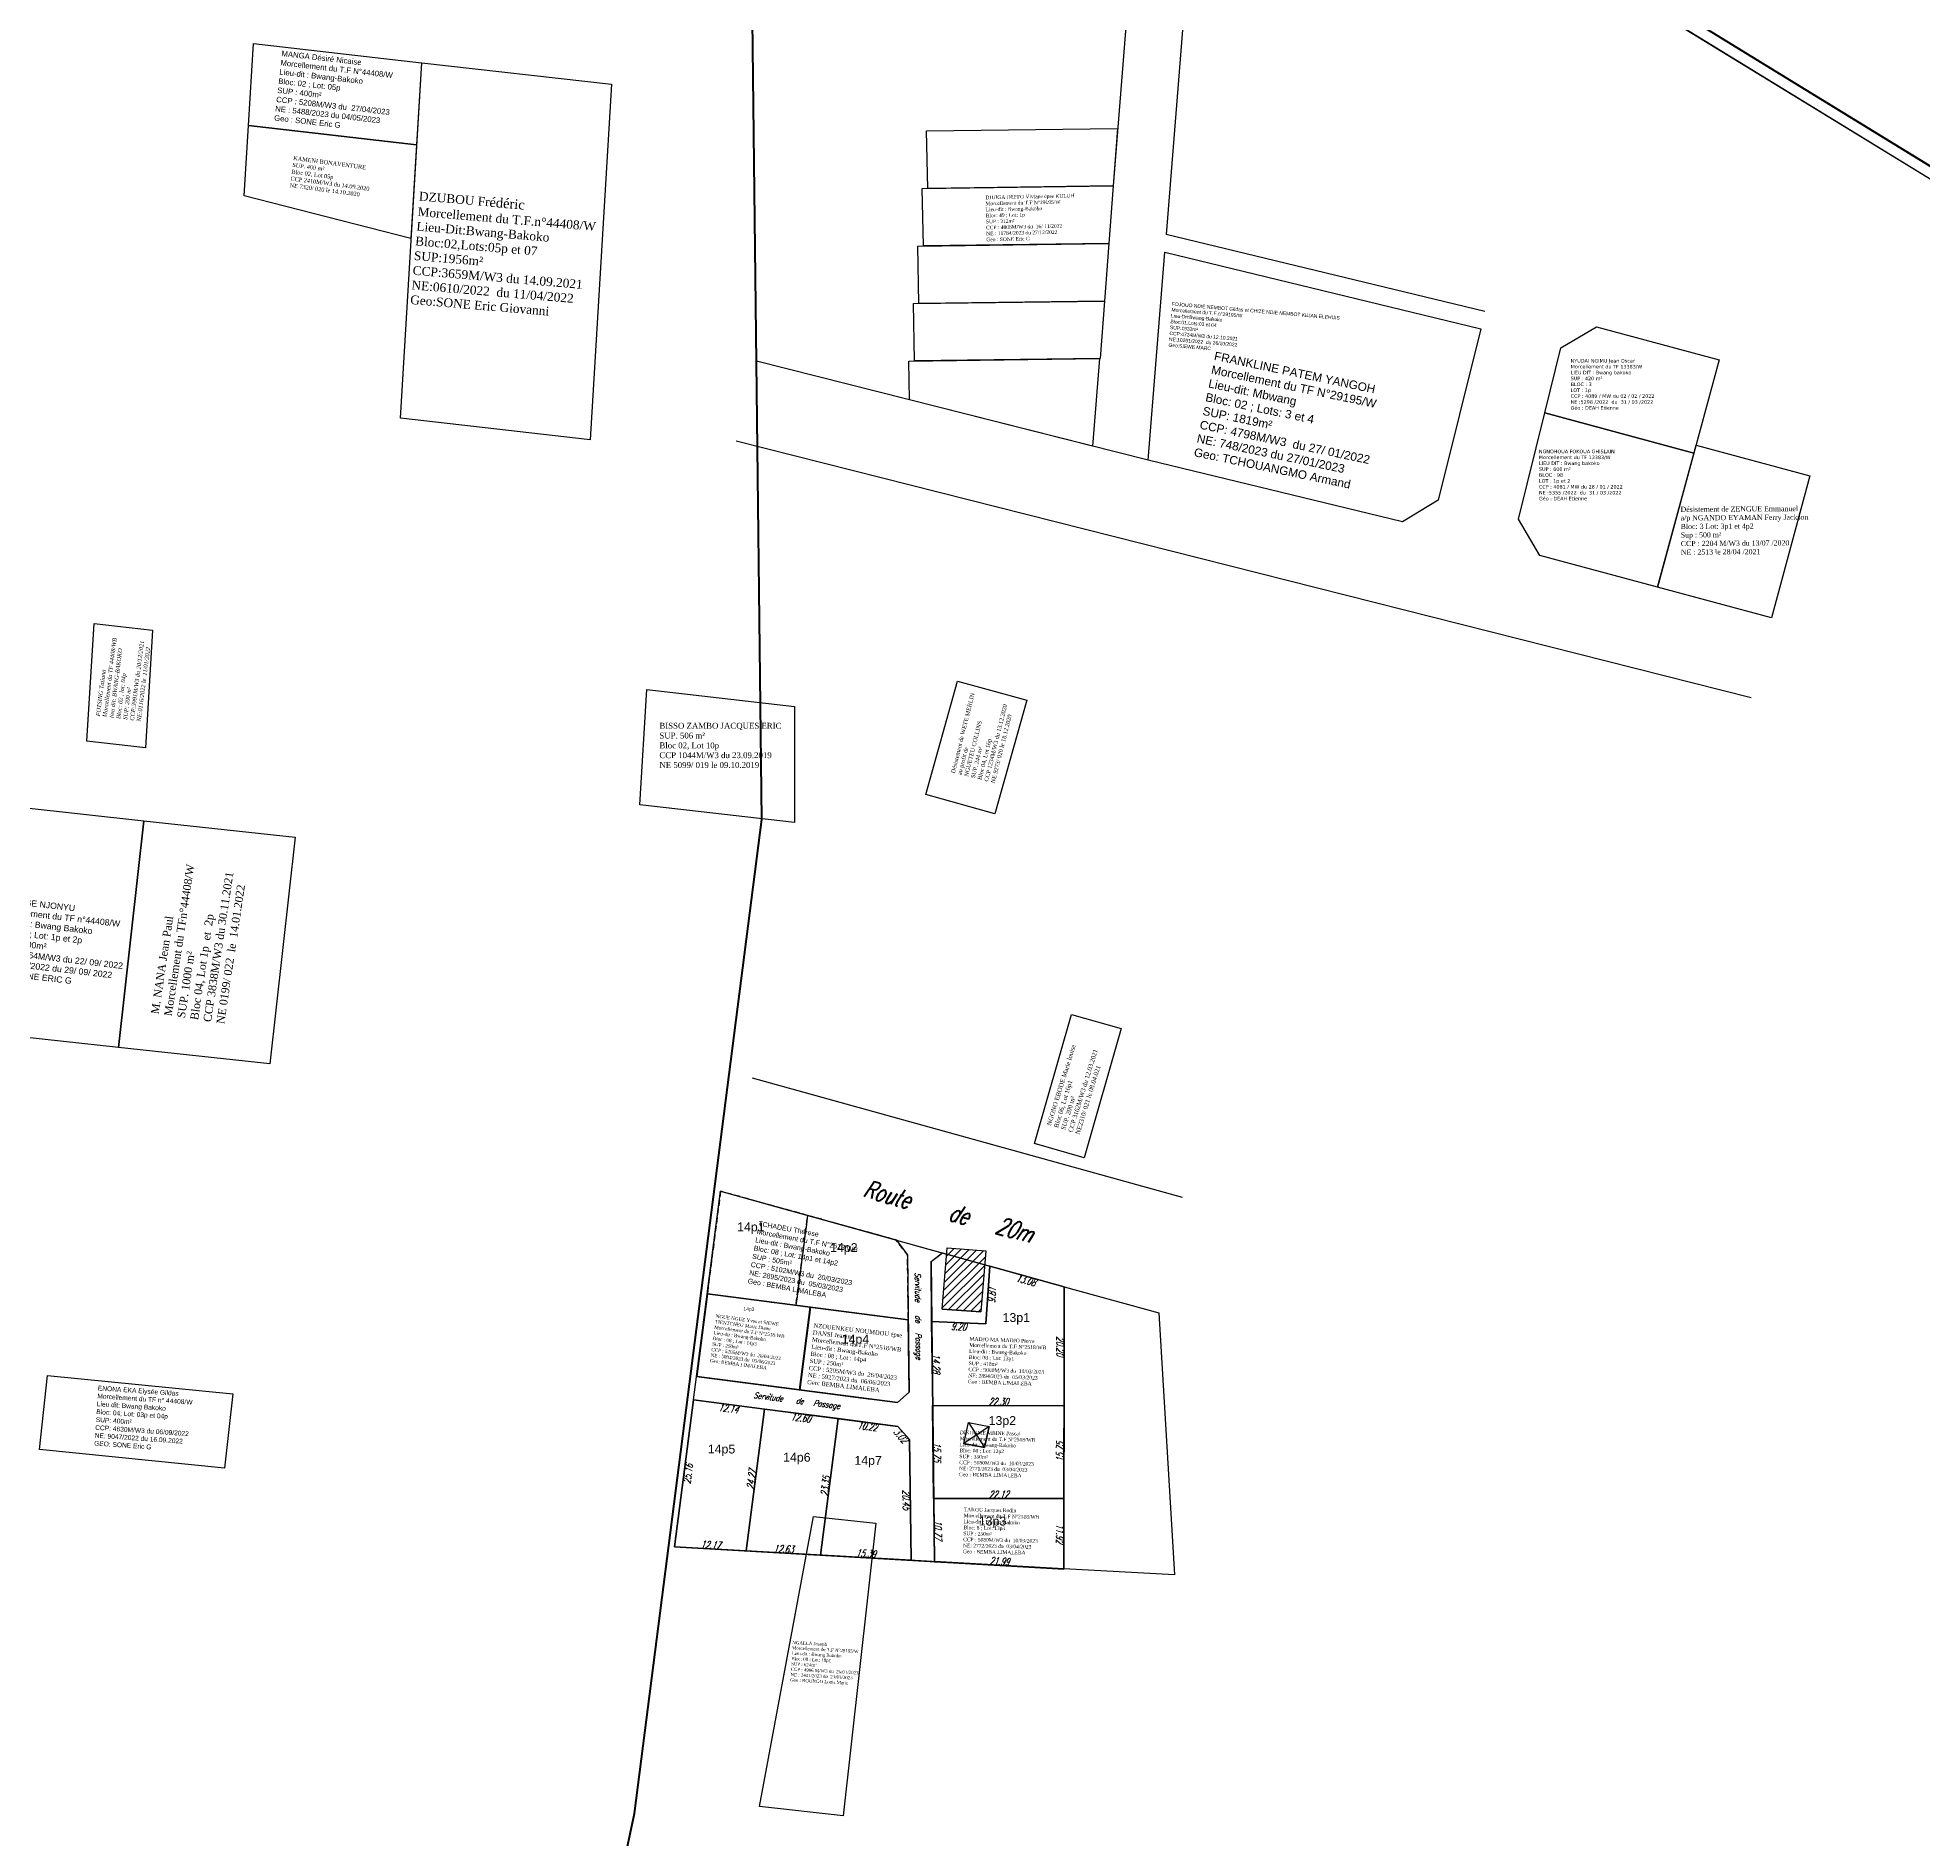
# Model space of a CAD drawing. Header units: millimetres. Extents: x 587399 to 927168, y 438565 to 1444955.
# Drawn here: x 591466 to 591785.9, y 439735.7 to 440041.4 of the extents above; entities that cross this region are included whole.
import ezdxf
from ezdxf.enums import TextEntityAlignment as Align

# ---------------------------------------------------------------- set-up
doc = ezdxf.new("R2010")
doc.units = ezdxf.units.MM
doc.header["$LTSCALE"] = 2
doc.linetypes.add('DISCONTINU', pattern=[0.75, 0.5, -0.25])
for name, color, linetype in [('Cotation Linéaire', 255, 'Continuous'), ('COURBNIVEAU', 150, 'Continuous'), ('Div_Cont', 1, 'Continuous'), ('end maj 26 02 2021', 7, 'Continuous'), ('MAJ AVRIL 2021', 7, 'Continuous'), ('MAJ FEV 2022', 7, 'Continuous'), ('MAJ JAN 2022', 1, 'Continuous'), ('MAJ JANVIER 2022', 1, 'Continuous'), ('Parcelle MAJ', 6, 'Continuous')]:
    doc.layers.add(name, color=color, linetype=linetype)
doc.layers.add('MAJ APRES LE 13.01.2023', color=222, linetype='Continuous', lineweight=30)
doc.layers.add('Numérotation', color=6, linetype='Continuous', lineweight=9)
doc.styles.add('FONT2', font='romant.shx', dxfattribs={"width": 0.7, "oblique": 18, "height": 3})
doc.styles.get("Standard").update_dxf_attribs({"font": 'arial.ttf'})
doc.styles.add('Times 1.0', font='times.ttf', dxfattribs={"width": 0.99, "height": 1})

msp = doc.modelspace()

# ---------------------------------------------------------------- hatches: boundary and pattern name
at = {"lineweight": 25}
h = msp.add_hatch(dxfattribs=at)
h.set_pattern_fill('ANSI31', scale=0.3, angle=-0.06299, style=0)
h.set_pattern_definition([(44.93700547, (-335255.8883, -998791.6267), (-0.6727782934, 0.6742593106), [])])
h.paths.add_polyline_path([(591620.375, 439835.899), (591626.957, 439835.42), (591626.105, 439825.043), (591619.522, 439825.522)])

# ---------------------------------------------------------------- linework, layer by layer
for p, q in [((591651.491, 440052.948), (591648.55, 440016.22)), ((591660.495, 440044.842), (591657.545, 440007.991)), ((591711.669, 439994.886), (591657.545, 440007.991)), ((591654.475, 439969.637), (591587.987, 439986.461)), ((591756.867, 439929.287), (591584.553, 439972.889))]:
    msp.add_line(p, q)
at = {"color": 7, "lineweight": 25}
for p, q in [((591577.839, 439814.052), (591581.905, 439845.531)), ((591578.481, 439819.012), (591581.905, 439845.531)), ((591581.905, 439845.531), (591607.146, 439838.512)), ((591581.905, 439845.531), (591593.688, 439842.255)), ((591581.905, 439845.531), (591593.688, 439842.255)), ((591615.013, 439836.324), (591640.251, 439829.306)), ((591613.636, 439834.716), (591613.907, 439811.39)), ((591617.645, 439833.595), (591617.764, 439821.166)), ((591617.65, 439833.598), (591618.24, 439782.613)), ((591577.839, 439814.052), (591607.414, 439810.232)), ((591577.84, 439814.052), (591607.414, 439810.232)), ((591577.327, 439810.085), (591607.461, 439806.193)), ((591577.327, 439810.085), (591607.461, 439806.193)), ((591577.33, 439810.089), (591611.993, 439805.607)), ((591614, 439803.351), (591614.238, 439782.842)), ((591627.488, 439805.586), (591623.194, 439802.667)), ((591623.985, 439806.256), (591626.697, 439801.997)), ((591626.697, 439801.997), (591627.488, 439805.586)), ((591574.102, 439785.139), (591640.198, 439781.356))]:
    msp.add_line(p, q, dxfattribs=at)
at = {"color": 7, "linetype": 'DISCONTINU', "lineweight": 25}
msp.add_line((591596.671, 439841.425), (591594.708, 439826.175), dxfattribs=at)
at = {"flags": 128}
for points in [[(591949.366, 439917.828), (591726.546, 440054.648), (591502.226, 440531.868), (591651.726, 440919.938), (591785.076, 441139.118), (591749.366, 441478.898), (591540.576, 441918.288), (591882.016, 441760.218)], [(591949.366, 439917.828), (591726.546, 440054.648), (591502.226, 440531.868), (591651.726, 440919.938), (591785.076, 441139.118), (591749.366, 441478.898), (591540.576, 441918.288), (591882.016, 441760.218)], [(591949.366, 439917.828), (591726.546, 440054.648), (591502.226, 440531.868), (591651.726, 440919.938), (591785.076, 441139.118), (591749.366, 441478.898), (591540.576, 441918.288), (591882.016, 441760.218)], [(591952.09, 439918.413), (591729.27, 440055.233), (591504.95, 440532.453), (591654.45, 440920.523), (591787.8, 441139.703), (591752.09, 441479.483), (591543.3, 441918.873), (591884.74, 441760.803)], [(591952.09, 439918.413), (591729.27, 440055.233), (591504.95, 440532.453), (591654.45, 440920.523), (591787.8, 441139.703), (591752.09, 441479.483), (591543.3, 441918.873), (591884.74, 441760.803)], [(591952.09, 439918.413), (591729.27, 440055.233), (591504.95, 440532.453), (591654.45, 440920.523), (591787.8, 441139.703), (591752.09, 441479.483), (591543.3, 441918.873), (591884.74, 441760.803)]]:
    msp.add_lwpolyline(points, dxfattribs=at)
at = {"color": 7, "lineweight": 50, "flags": 128}
msp.add_lwpolyline([(591875.86, 438615.063), (591690.87, 438659.743), (591635.86, 438937.763), (591620.33, 439176.653), (591655.82, 439353.813), (591662.775, 439482.936), (591515.429, 439459.328), (591532.493, 439537.627), (591555.07, 439682.483), (591567.28, 439739.868), (591588.891, 439908.633), (591586.75, 440093.003), (591607.59, 440168.253), (591560.45, 440190.743), (591559.06, 440224.443), (591548.63, 440250.213), (591520.11, 440425.433), (591548.77, 440439.223), (591729.27, 440055.233), (591952.09, 439918.413)], dxfattribs=at)
at = {"flags": 128}
for points in [[(591531.2, 440037.15), (591563.37, 440033.49), (591559.74, 439973.1), (591527.57, 439976.77)], [(591531.2, 440037.15), (591563.37, 440033.49), (591559.74, 439973.1), (591527.57, 439976.77)], [(591649.29, 440025.99), (591648.55, 440016.22), (591617.07, 440015.81), (591616.89, 440025.56)], [(591647.81, 440006.45), (591647.07, 439996.68), (591615.59, 439996.27), (591615.41, 440006.02)], [(591647.07, 439996.68), (591646.33, 439986.91), (591614.85, 439986.5), (591614.67, 439996.25)], [(591646.245, 439986.909), (591645.053, 439972.021), (591613.967, 439979.887), (591613.845, 439986.479)], [(591581.91, 439845.53), (591611.69, 439837.25), (591613.64, 439834.72), (591613.76, 439823.71), (591579.66, 439828.12)]]:
    msp.add_lwpolyline(points, close=True, dxfattribs=at)
at = {"color": 5, "flags": 128}
for points in [[(591730.61, 439992.308), (591751.416, 439986.691), (591747.144, 439970.868), (591721.853, 439977.694), (591724.584, 439988.757)], [(591730.61, 439992.308), (591751.416, 439986.691), (591747.144, 439970.868), (591721.853, 439977.694), (591724.584, 439988.757)], [(591721.853, 439977.694), (591747.144, 439970.868), (591740.992, 439948.073), (591721.019, 439953.465), (591717.39, 439959.623)], [(591721.853, 439977.694), (591747.144, 439970.868), (591740.992, 439948.073), (591721.019, 439953.465), (591717.39, 439959.623)]]:
    msp.add_lwpolyline(points, close=True, dxfattribs=at)
at = {"color": 2, "lineweight": -3, "flags": 128}
msp.add_lwpolyline([(591483.99, 439908.44), (591509.66, 439905.65), (591505.38, 439867.15), (591479.71, 439869.94)], close=True, dxfattribs=at)
msp.add_lwpolyline([(591483.99, 439908.44), (591509.66, 439905.65), (591505.38, 439867.15), (591479.71, 439869.94)], close=True, dxfattribs=at)
at = {"color": 150, "lineweight": -3, "flags": 128}
msp.add_lwpolyline([(591641.506, 439875.545), (591649.938, 439873.158), (591643.628, 439851.223), (591635.197, 439853.614)], close=True, dxfattribs=at)
msp.add_lwpolyline([(591641.506, 439875.545), (591649.938, 439873.158), (591643.628, 439851.223), (591635.197, 439853.614)], close=True, dxfattribs=at)
at = {"color": 7, "lineweight": 25, "flags": 128}
for points in [[(591587.262, 439864.8), (591660.275, 439844.502)], [(591617.936, 439808.873), (591617.65, 439833.598), (591619.553, 439835.062), (591640.257, 439829.304), (591640.198, 439781.356), (591574.107, 439785.138), (591581.908, 439845.53)], [(591620.375, 439835.899), (591626.957, 439835.42)], [(591626.957, 439835.42), (591626.105, 439825.043)], [(591619.522, 439825.522), (591626.105, 439825.043)], [(591614, 439803.351), (591614.237, 439782.902), (591574.104, 439785.139), (591577.328, 439810.089), (591611.993, 439805.607)], [(591623.985, 439806.256), (591627.488, 439805.586)], [(591627.488, 439805.586), (591626.697, 439801.997)], [(591623.194, 439802.667), (591626.697, 439801.997)]]:
    msp.add_lwpolyline(points, dxfattribs=at)
for points in [[(591581.908, 439845.53), (591611.688, 439837.249), (591613.636, 439834.716), (591613.907, 439811.39), (591611.946, 439809.647), (591577.842, 439814.052)], [(591620.375, 439835.899), (591626.957, 439835.42), (591626.105, 439825.043), (591619.522, 439825.522)], [(591619.556, 439835.064), (591640.231, 439829.312), (591640.198, 439781.356), (591618.24, 439782.613), (591617.645, 439833.595)], [(591619.553, 439835.062), (591627.632, 439832.815), (591626.957, 439823.029), (591617.742, 439823.416), (591617.645, 439833.595), (591619.553, 439835.062)], [(591627.632, 439832.815), (591640.231, 439829.312), (591640.232, 439809.107), (591617.933, 439809.131), (591617.768, 439823.415), (591626.957, 439823.029)], [(591579.672, 439828.101), (591577.857, 439814.05), (591595.323, 439811.796), (591597.133, 439825.862)], [(591597.132, 439825.854), (591613.764, 439823.713), (591613.907, 439811.39), (591611.946, 439809.647), (591595.323, 439811.796)], [(591577.327, 439810.089), (591611.993, 439805.607), (591614, 439803.351), (591614.238, 439782.842), (591574.102, 439785.139)], [(591577.33, 439810.089), (591611.993, 439805.607), (591614, 439803.351), (591614.238, 439782.842), (591574.102, 439785.139)], [(591640.216, 439809.107), (591640.198, 439793.36), (591618.074, 439793.384), (591617.892, 439809.131)], [(591623.985, 439806.256), (591627.488, 439805.586), (591626.697, 439801.997), (591623.194, 439802.667)]]:
    msp.add_lwpolyline(points, close=True, dxfattribs=at)
at = {"color": 7, "linetype": 'DISCONTINU', "lineweight": 25, "flags": 128}
for points in [[(591581.908, 439845.53), (591581.908, 439845.53), (591579.652, 439828.12), (591594.708, 439826.175), (591596.671, 439841.426)], [(591594.708, 439826.175), (591613.764, 439823.713), (591613.636, 439834.716), (591611.686, 439837.252), (591596.671, 439841.426)]]:
    msp.add_lwpolyline(points, close=True, dxfattribs=at)
at = {"layer": 'COURBNIVEAU', "color": 7, "linetype": 'ByBlock', "lineweight": 25, "ltscale": 0.0014, "flags": 128}
for points in [[(591581.908, 439845.53), (591640.251, 439829.306), (591640.198, 439781.356), (591614.93, 439782.854), (591594.731, 439783.986), (591574.102, 439785.139)], [(591640.231, 439829.316), (591656.296, 439824.858), (591658.967, 439780.385), (591640.198, 439781.436)]]:
    msp.add_lwpolyline(points, close=True, dxfattribs=at)
at = {"layer": 'Div_Cont', "color": 7, "lineweight": 25, "flags": 128}
for points in [[(591640.231, 439829.316), (591627.632, 439832.815), (591626.957, 439823.029), (591617.742, 439823.416), (591617.892, 439809.131), (591640.228, 439809.107)], [(591577.842, 439814.052), (591595.323, 439811.794), (591597.133, 439825.862), (591579.652, 439828.12)], [(591595.323, 439811.794), (591611.946, 439809.647), (591613.907, 439811.39), (591613.764, 439823.713), (591597.133, 439825.862)], [(591577.327, 439810.089), (591574.102, 439785.139), (591586.254, 439784.462), (591589.365, 439808.533)], [(591586.254, 439784.462), (591598.867, 439783.759), (591601.861, 439806.917), (591589.365, 439808.533)], [(591598.867, 439783.759), (591614.237, 439782.902), (591614, 439803.351), (591611.993, 439805.607), (591601.861, 439806.917)], [(591640.216, 439809.107), (591617.892, 439809.131), (591618.074, 439793.384), (591640.205, 439793.36)], [(591618.116, 439793.384), (591618.24, 439782.613), (591640.198, 439781.442), (591640.206, 439793.36)]]:
    msp.add_lwpolyline(points, close=True, dxfattribs=at)
at = {"layer": 'end maj 26 02 2021', "color": 7, "linetype": 'ByBlock', "ltscale": 0.0014}
msp.add_line((591588.891, 439908.633), (591586.75, 440093.003), dxfattribs=at)
at = {"layer": 'end maj 26 02 2021', "color": 3, "linetype": 'ByBlock', "ltscale": 0.0014}
for p, q in [((591567.28, 439739.868), (591588.891, 439908.633)), ((591555.07, 439682.483), (591567.28, 439739.868))]:
    msp.add_line(p, q, dxfattribs=at)
at = {"layer": 'end maj 26 02 2021', "color": 150, "lineweight": -3, "flags": 128}
for points in [[(591501.77, 440026.47), (591530.28, 440023.22), (591529.32, 440007.27), (591501.05, 440014.56)], [(591501.77, 440026.47), (591530.28, 440023.22), (591529.32, 440007.27), (591501.05, 440014.56)], [(591622.137, 439932.135), (591627.749, 439930.582), (591633.896, 439928.882), (591628.488, 439909.626), (591616.73, 439912.88)], [(591622.137, 439932.135), (591627.749, 439930.582), (591633.896, 439928.882), (591628.488, 439909.626), (591616.73, 439912.88)], [(591569.36, 439930.7), (591594.47, 439927.81), (591594.48, 439908.12), (591568.17, 439911.15)], [(591569.36, 439930.7), (591594.47, 439927.81), (591594.48, 439908.12), (591568.17, 439911.15)], [(591569.36, 439930.7), (591594.47, 439927.81), (591594.48, 439908.12), (591568.17, 439911.15)], [(591569.36, 439930.7), (591594.47, 439927.81), (591594.48, 439908.12), (591568.17, 439911.15)]]:
    msp.add_lwpolyline(points, close=True, dxfattribs=at)
at = {"layer": 'MAJ APRES LE 13.01.2023', "flags": 128}
msp.add_lwpolyline([(591996.357, 441714.973), (591540.46, 441916.739), (591749.759, 441477.592), (591785.863, 441137.853), (591652.767, 440918.519), (591503.717, 440530.276), (591728.59, 440053.316), (591951.568, 439916.754)], dxfattribs=at)
at = {"layer": 'MAJ APRES LE 13.01.2023', "color": 232, "lineweight": 30, "flags": 128}
for points in [[(591502.6, 440040.39), (591531.12, 440037.14), (591530.28, 440023.22), (591501.77, 440026.47)], [(591581.905, 439845.531), (591611.688, 439837.249), (591613.636, 439834.716), (591613.764, 439823.713), (591579.65, 439828.103)], [(591579.67, 439828.12), (591597.15, 439825.85), (591595.34, 439811.79), (591577.86, 439814.05)]]:
    msp.add_lwpolyline(points, close=True, dxfattribs=at)
at = {"layer": 'MAJ APRES LE 13.01.2023', "color": 6, "lineweight": 30, "flags": 128}
msp.add_lwpolyline([(591648.55, 440016.22), (591647.81, 440006.45), (591616.33, 440006.04), (591616.15, 440015.79)], close=True, dxfattribs=at)
at = {"layer": 'MAJ APRES LE 13.01.2023', "flags": 128}
for points in [[(591627.63, 439832.81), (591640.25, 439829.31), (591640.23, 439809.11), (591617.94, 439809.12), (591617.74, 439823.41), (591626.96, 439823.02)], [(591597.13, 439825.85), (591613.76, 439823.71), (591613.91, 439811.39), (591611.95, 439809.65), (591595.32, 439811.8)], [(591640.22, 439809.11), (591640.2, 439793.36), (591618.07, 439793.38), (591617.89, 439809.13)], [(591640.2, 439793.36), (591640.2, 439781.44), (591618.24, 439782.67), (591618.11, 439793.38)], [(591597.685, 439790.324), (591608.283, 439789.142), (591602.728, 439739.459), (591588.521, 439741.045)]]:
    msp.add_lwpolyline(points, close=True, dxfattribs=at)
at = {"layer": 'MAJ AVRIL 2021', "flags": 128}
msp.add_lwpolyline([(591747.51, 439972.205), (591766.823, 439966.997), (591760.301, 439942.859), (591740.992, 439948.073)], close=True, dxfattribs=at)
msp.add_lwpolyline([(591747.51, 439972.205), (591766.823, 439966.997), (591760.301, 439942.859), (591740.992, 439948.073)], close=True, dxfattribs=at)
at = {"layer": 'MAJ JANVIER 2022', "color": 5, "lineweight": -3, "flags": 128}
msp.add_lwpolyline([(591475.54, 439941.95), (591485.47, 439940.81), (591484.27, 439920.81), (591474.33, 439921.96)], close=True, dxfattribs=at)
msp.add_lwpolyline([(591475.54, 439941.95), (591485.47, 439940.81), (591484.27, 439920.81), (591474.33, 439921.96)], close=True, dxfattribs=at)
at = {"layer": 'Parcelle MAJ', "color": 1, "lineweight": 30, "flags": 128}
msp.add_lwpolyline([(591657.303, 440004.963), (591710.963, 439991.97), (591703.739, 439962.854), (591697.679, 439959.177), (591654.475, 439969.637)], close=True, dxfattribs=at)
at = {"layer": 'Parcelle MAJ', "color": 6, "lineweight": 30, "flags": 128}
for points in [[(591462.98, 439910.73), (591483.99, 439908.44), (591479.71, 439869.94), (591453.72, 439872.77), (591457.46, 439906.3)], [(591467.66, 439814.25), (591499.09, 439811.1), (591497.71, 439798.5), (591466.29, 439801.65)]]:
    msp.add_lwpolyline(points, close=True, dxfattribs=at)

# ---------------------------------------------------------------- texts
at = {"char_height": 0.6, "attachment_point": 1}
for s, insert in [('{\\fVerdana|b0|i0|c0|p34;NYUDAI NGIMU Jean Oscar  \\P\\C1;Morcellement du TF 13383/W\\C256;  \\PLIEU DIT : Bwang bakoko \\PSUP : 420 m²\\PBLOC : 3\\PLOT : 1p \\PCCP : 4089 / MW du 02 / 02 / 2022\\PNE :5298 /2022  du  31 / 03 /2022\\P\\C1;Géo : DEAH Etienne }', (591726.227, 439986.837)), ('{\\fVerdana|b0|i0|c0|p34;NYUDAI NGIMU Jean Oscar  \\P\\C1;Morcellement du TF 13383/W\\C256;  \\PLIEU DIT : Bwang bakoko \\PSUP : 420 m²\\PBLOC : 3\\PLOT : 1p \\PCCP : 4089 / MW du 02 / 02 / 2022\\PNE :5298 /2022  du  31 / 03 /2022\\P\\C1;Géo : DEAH Etienne }', (591726.227, 439986.837)), ('{\\fVerdana|b0|i0|c0|p34;NGNOHOUA FOKOUA GHISLAIN  \\P\\C1;Morcellement du TF 13383/W  \\C256;\\PLIEU DIT : Bwang bakoko \\PSUP : 600 m²\\PBLOC : 98\\PLOT : 1p et 2\\PCCP : 4081 / MW du 28 / 01 / 2022\\PNE :5355 /2022  du  31 / 03 /2022\\P\\C1;Géo : DEAH Etienne\\C256; }', (591720.846, 439971.436)), ('{\\fVerdana|b0|i0|c0|p34;NGNOHOUA FOKOUA GHISLAIN  \\P\\C1;Morcellement du TF 13383/W  \\C256;\\PLIEU DIT : Bwang bakoko \\PSUP : 600 m²\\PBLOC : 98\\PLOT : 1p et 2\\PCCP : 4081 / MW du 28 / 01 / 2022\\PNE :5355 /2022  du  31 / 03 /2022\\P\\C1;Géo : DEAH Etienne\\C256; }', (591720.846, 439971.436))]:
    msp.add_mtext_dynamic_manual_height_columns(s, width=62.0824, gutter_width=12.5, heights=[0], dxfattribs=dict(at, insert=insert))
at = {"attachment_point": 1}
for s, insert, char_height, width, rotation in [('GEORGE NJONYU\\P{\\C1;Morcellement du TF n°44408/W}\\PLieu -dit : Bwang Bakoko\\PBloc: 04 ; Lot: 1p et 2p\\PSUP: 1000m²\\PCCP : 4664M/W3 du 22/ 09/ 2022\\PNE: 9482/2022 du 29/ 09/ 2022 \\P{\\C1;GEO: SONE ERIC G}', (591459.519, 439895.575), 1.05563, 63.2739, 353.46242), ('\\A1;ENONA EKA Elysée Gildas\\P{\\C1;Morcellement du TF n° 44408/W}        \\PLieu dit: Bwang Bakoko \\PBloc: 04; Lot: 03p et 04p                                                         \\PSUP: 400m²                                                  \\PCCP: 4630M/W3 du 06/09/2022             \\PNE: 9047/2022 du 16.09.2022                          \\P{\\C1;GEO: SONE Eric G}', (591476.222, 439812.521), 0.80448, 23.4994, 356.11006)]:
    msp.add_mtext(s, dxfattribs=dict(at, insert=insert, char_height=char_height, width=width, rotation=rotation))
at = {"layer": 'Cotation Linéaire', "color": 7, "lineweight": 25, "style": 'FONT2', "oblique": 18, "width": 0.7}
for s, height, rotation, p in [('Route    de   20m', 3, 344.45934, (591621.012, 439843.571)), ('Servitude    de   Passage ', 1, 270.66403, (591615.988, 439824.082)), ('9.81', 1.25, 86.05724, (591627.344, 439827.919)), ('13.08', 1.25, 344.4604, (591633.918, 439831.015)), ('9.20', 1.25, 357.59594, (591622.36, 439823.172)), ('20.20', 1.25, 270.00353, (591640.181, 439819.209)), ('Servitude    de   Passage ', 1, 352.6346, (591595.195, 439810.438)), ('12.14', 1.25, 352.63218, (591583.34, 439809.262)), ('12.60', 1.25, 352.63218, (591595.607, 439807.675)), ('10.22', 1.25, 352.63218, (591606.92, 439806.212)), ('3.02', 1.25, 311.64814, (591612.959, 439804.445)), ('25.16', 1.25, 82.63501, (591575.764, 439797.608)), ('20.45', 1.25, 270.6641, (591614.068, 439793.126)), ('11.92', 1.25, 269.96096, (591640.152, 439787.401))]:
    msp.add_text(s, height=height, rotation=rotation, dxfattribs=at).set_placement(p, align=Align.TOP_CENTER)
for s, rotation, p in [('14.28', 270.66408, (591617.9, 439816.274)), ('22.30', 359.93701, (591629.083, 439809.169)), ('15.75', 270.66408, (591618.033, 439801.258)), ('15.75', 89.93701, (591640.157, 439801.233)), ('24.27', 82.63501, (591587.76, 439796.504)), ('23.35', 82.63501, (591600.314, 439795.344)), ('22.12', 359.93701, (591629.136, 439793.422)), ('10.77', 270.66408, (591618.228, 439787.999)), ('12.17', 356.81091, (591580.181, 439784.85)), ('12.63', 356.81091, (591592.563, 439784.16)), ('15.39', 356.81091, (591606.555, 439783.381)), ('21.99', 356.94719, (591629.222, 439782.077))]:
    msp.add_text(s, height=1.25, rotation=rotation, dxfattribs=at).set_placement(p, align=Align.CENTER)
at = {"layer": 'end maj 26 02 2021', "color": 150, "linetype": 'ByBlock', "lineweight": -3, "ltscale": 0.0014, "attachment_point": 1, "style": 'Times 1.0'}
for s, insert, char_height, width, rotation in [('{\\C256;KAMENI BONAVENTURE \\PSUP. 400 m²\\PBloc 02, Lot 05p\\PCCP 2410M/W3 du 14.09.2020\\PNE 7320/ 020 le 14.10.2020}', (591509.415, 440021.326), 0.7, 30.41282, 352.44694), ('{\\C256;KAMENI BONAVENTURE \\PSUP. 400 m²\\PBloc 02, Lot 05p\\PCCP 2410M/W3 du 14.09.2020\\PNE 7320/ 020 le 14.10.2020}', (591509.415, 440021.326), 0.7, 30.41282, 352.44694), ('{\\C1;Désistement de WETE MERLIN\\Pau profit de\\C256;\\PNGUETEU COLLINS\\PSUP. 244 m²\\PBloc 04, Lot 16p\\PCCP 1234M/W3 du 13.12.2020\\PNE 9273/ 020 le 18.12.2020}', (591620.977, 439916.601), 0.7, 20.75099, 76.012), ('{\\C1;Désistement de WETE MERLIN\\Pau profit de\\C256;\\PNGUETEU COLLINS\\PSUP. 244 m²\\PBloc 04, Lot 16p\\PCCP 1234M/W3 du 13.12.2020\\PNE 9273/ 020 le 18.12.2020}', (591620.977, 439916.601), 0.7, 20.75099, 76.012), ('{\\C256;NGONO EBODE Marie louise \\P\\fTimes New Roman|b0|i0|c186|p18;Bloc \\fTimes New Roman|b0|i0|c0|p18;06\\fTimes New Roman|b0|i0|c186|p18;, Lot \\fTimes New Roman|b0|i0|c0|p18;16p1\\P\\fTimes New Roman|b0|i0|c186|p18;SUP. \\fTimes New Roman|b0|i0|c0|p18;200\\fTimes New Roman|b0|i0|c186|p18; m²\\PCCP \\fTimes New Roman|b0|i0|c0|p18;3162\\fTimes New Roman|b0|i0|c186|p18;M/W3 du \\fTimes New Roman|b0|i0|c0|p18;12.03.2021\\P\\fTimes New Roman|b0|i0|c186|p18;NE\\fTimes New Roman|b0|i0|c0|p18;2310\\fTimes New Roman|b0|i0|c186|p18;/ 0\\fTimes New Roman|b0|i0|c0|p18;21\\fTimes New Roman|b0|i0|c186|p18; le \\fTimes New Roman|b0|i0|c0|p18;08.04.021}', (591637.249, 439856.82), 0.761719, 39.72316, 72.81494), ('{\\C256;NGONO EBODE Marie louise \\P\\fTimes New Roman|b0|i0|c186|p18;Bloc \\fTimes New Roman|b0|i0|c0|p18;06\\fTimes New Roman|b0|i0|c186|p18;, Lot \\fTimes New Roman|b0|i0|c0|p18;16p1\\P\\fTimes New Roman|b0|i0|c186|p18;SUP. \\fTimes New Roman|b0|i0|c0|p18;200\\fTimes New Roman|b0|i0|c186|p18; m²\\PCCP \\fTimes New Roman|b0|i0|c0|p18;3162\\fTimes New Roman|b0|i0|c186|p18;M/W3 du \\fTimes New Roman|b0|i0|c0|p18;12.03.2021\\P\\fTimes New Roman|b0|i0|c186|p18;NE\\fTimes New Roman|b0|i0|c0|p18;2310\\fTimes New Roman|b0|i0|c186|p18;/ 0\\fTimes New Roman|b0|i0|c0|p18;21\\fTimes New Roman|b0|i0|c186|p18; le \\fTimes New Roman|b0|i0|c0|p18;08.04.021}', (591637.249, 439856.82), 0.761719, 39.72316, 72.81494)]:
    msp.add_mtext(s, dxfattribs=dict(at, insert=insert, char_height=char_height, width=width, rotation=rotation))
at = {"layer": 'end maj 26 02 2021', "color": 1, "linetype": 'ByBlock', "insert": (591665.892, 439988.106), "char_height": 1.43112, "width": 64.26288, "attachment_point": 1, "rotation": 348.16528}
msp.add_mtext('\\A1;{\\C3;FRANKLINE PATEM YANGOH  \\P}Morcellement du TF N°29195/W \\P{\\C7;Lieu-dit: Mbwang\\PBloc: 02 ; Lots: 3 et 4\\PSUP: 1819m²\\PCCP: 4798M/W3  du 27/ 01/2022\\PNE: 748/2023 du 27/01/2023\\P}Geo: TCHOUANGMO Armand', dxfattribs=at)
at = {"layer": 'end maj 26 02 2021', "color": 150, "linetype": 'ByBlock', "lineweight": -3, "ltscale": 0.0014, "insert": (591571.519, 439925.062), "char_height": 1, "width": 78.8949, "attachment_point": 1, "style": 'Times 1.0'}
msp.add_mtext('{\\C256;BISSO ZAMBO JACQUES ERIC\\PSUP. 506 m²\\PBloc 02, Lot 10p\\PCCP 1044M/W3 du 23.09.2019\\PNE 5099/ 019 le 09.10.2019}', dxfattribs=at)
msp.add_mtext('{\\C256;BISSO ZAMBO JACQUES ERIC\\PSUP. 506 m²\\PBloc 02, Lot 10p\\PCCP 1044M/W3 du 23.09.2019\\PNE 5099/ 019 le 09.10.2019}', dxfattribs=at)
msp.add_mtext('{\\C256;BISSO ZAMBO JACQUES ERIC\\PSUP. 506 m²\\PBloc 02, Lot 10p\\PCCP 1044M/W3 du 23.09.2019\\PNE 5099/ 019 le 09.10.2019}', dxfattribs=at)
msp.add_mtext('{\\C256;BISSO ZAMBO JACQUES ERIC\\PSUP. 506 m²\\PBloc 02, Lot 10p\\PCCP 1044M/W3 du 23.09.2019\\PNE 5099/ 019 le 09.10.2019}', dxfattribs=at)
at = {"layer": 'MAJ APRES LE 13.01.2023', "color": 232, "lineweight": 30, "attachment_point": 1}
for s, insert, char_height, width, rotation in [('{\\C7;MANGA Désiré Nicaise }    {\\C1;\\PMorcellement du T.F N°44408/W\\C3;   \\P\\C7;Lieu-dit : Bwang-Bakoko \\PBloc: 02 ; Lot: 05p\\PSUP : 400m²\\PCCP : 5208M/W3 du  27/04/2023\\PNE : 5488/2023 du 04/05/2023 \\P\\C1;Geo : SONE Eric G}', (591507.421, 440039.205), 0.94239, 23.68789, 353.49909), ('{\\C7;TCHADEU Thérese }  {\\C0;\\P\\C1;Morcellement du T.F N°2518/WB   \\P\\C7;Lieu-dit : Bwang-Bakoko\\PBloc: 08 ; Lot: 14p1 et 14p2\\PSUP : 505m²\\PCCP : 5102M/W3 du  20/03/2023\\PNE: 2895/2023 du  05/03/2023\\P\\C1;Geo : BEMBA LIMALEBA}', (591588.406, 439840.498), 0.84935, 20.71118, 349.60151), ('{\\fTimes New Roman|b0|i0|c0|p18;NGUE NGUE Yves et SIEWE TIENTCHEU Marie Diane\\C7;\\P\\C1;Morcellement du T.F N°2518/WB     \\P\\C256;Lieu-dit : Bwang-Bakoko \\PBloc : 08 ; Lot : 14p3\\PSUP : 250m²\\PCCP : 5205M/W3 du  26/04/2023\\PNE : 5894/2023 du  05/06/2023\\P\\C2;Geo: BEMBA LIMALEBA}', (591581.124, 439824.628), 0.57151, 13.20395, 352.54173)]:
    msp.add_mtext(s, dxfattribs=dict(at, insert=insert, char_height=char_height, width=width, rotation=rotation))
at = {"layer": 'MAJ APRES LE 13.01.2023', "color": 6, "lineweight": 30, "insert": (591626.86, 440014.561), "char_height": 0.61155, "width": 16.99938, "attachment_point": 1, "rotation": 1.22166}
msp.add_mtext('{\\fTimes New Roman|b0|i0|c186|p18;\\C7;DJUIGA DEFFO Viviane épse KULUH \\P\\C1;Morcellement du T.F N°29195/W   \\P\\C256;Lieu-dit : Bwang-Bakoko\\P\\C7;Bloc: 49 ; Lot: 1p\\PSUP : 312m²\\PCCP : 4806M/W3 du  16/ 11/2022\\PNE : 11784/2023 du 27/12/2022\\P\\C1;Geo : SONE Eric G}', dxfattribs=at)
at = {"layer": 'MAJ APRES LE 13.01.2023', "attachment_point": 1}
for s, insert, char_height, width, rotation in [('{\\fTimes New Roman|b0|i0|c0|p18;NZOUENKEU NOUMDOU épse DANSI Jeanine\\C7;\\P\\C1;Morcellement du T.F N°2518/WB     \\P\\C256;Lieu-dit : Bwang-Bakoko\\PBloc : 08 ; Lot : 14p4\\PSUP : 250m²\\PCCP : 5205M/W3 du  26/04/2023\\PNE : 5927/2023 du  06/06/2023\\P\\C2;Geo: BEMBA LIMALEBA}', (591597.746, 439823.114), 0.72508, 16.75176, 353.54638), ('{\\fTimes New Roman|b0|i0|c0|p18;MADJO MA MADJO Pierre   \\C0;\\P\\C1;Morcellement du T.F N°2518/WB   \\P\\C256;Lieu-dit : Bwang-Bakoko\\PBloc: 08 ; Lot: 13p1\\PSUP : 418m²\\PCCP : 5080M/W3 du  10/03/2023\\PNE: 2894/2023 du  05/03/2023\\P\\C1;Geo : BEMBA LIMALEBA}', (591624.177, 439820.772), 0.621, 15.14312, 357.97683), ('{\\fTimes New Roman|b0|i0|c0|p18;DIKOUME MBINE Pascal  \\C0;\\P\\C1;Morcellement du T.F N°2518/WB   \\P\\C256;Lieu-dit : Bwang-Bakoko\\PBloc: 08 ; Lot: 13p2 \\PSUP : 350m²\\PCCP : 5080M/W3 du  10/03/2023\\PNE: 2771/2023 du  03/04/2023\\P\\C1;Geo : BEMBA LIMALEBA}', (591622.54, 439804.883), 0.61019, 14.87949, 358.78309), ('{\\fTimes New Roman|b0|i0|c0|p18;TAKOU Jacques Rodin  \\C0;\\P\\C1;Morcellement du T.F N°2518/WB   \\P\\C256;Lieu-dit : Bwang-Bakoko\\PBloc: 8 ; Lot: 13p3 \\PSUP : 250m²\\PCCP : 5080M/W3 du  10/03/2023\\PNE: 2772/2023 du  03/04/2023\\P\\C1;Geo : BEMBA LIMALEBA}', (591623.209, 439791.802), 0.61019, 14.87949, 358.78309), ('{\\fTimes New Roman|b0|i0|c0|p18;\\C0;NGALLA Joseph\\P\\C1;Morcellement du T.F N°29195/W     \\P\\C256;Lieu-dit : Bwang Bakoko\\PBloc: 08 ; Lot: 18p1 \\PSUP : 624m²\\PCCP : 4986 M/W3 du  26/01/2023\\PNE : 2441/2023 du  23/03/2023\\P\\C1;Geo : BOUNGO Louis Marie}', (591594.102, 439769.191), 0.54427, 12.35387, 356.79633)]:
    msp.add_mtext(s, dxfattribs=dict(at, insert=insert, char_height=char_height, width=width, rotation=rotation))
at = {"layer": 'MAJ AVRIL 2021', "insert": (591744.884, 439961.749), "char_height": 0.87224, "attachment_point": 1, "rotation": 0.36185}
msp.add_mtext('\\A1;{\\fGeorgia|b0|i0|c0|p18;Désistement de ZENGUE Emmanuel\\Pa/p NGANDO EYAMAN Ferry Jackson\\PBloc: 3 Lot: 3p1 et 4p2\\PSup : 500 m²\\PCCP : 2204 M/W3 du 13/07 /2020\\PNE : 2513 le 28/04 /2021}', dxfattribs=at)
msp.add_mtext('\\A1;{\\fGeorgia|b0|i0|c0|p18;Désistement de ZENGUE Emmanuel\\Pa/p NGANDO EYAMAN Ferry Jackson\\PBloc: 3 Lot: 3p1 et 4p2\\PSup : 500 m²\\PCCP : 2204 M/W3 du 13/07 /2020\\PNE : 2513 le 28/04 /2021}', dxfattribs=at)
at = {"layer": 'MAJ FEV 2022', "color": 2, "width": 31.60736, "attachment_point": 1, "rotation": 355.18887}
for s, insert, char_height in [('\\A1;{\\fTimes New Roman|b0|i0|c0|p18;\\C0;DZUBOU Fr\\A0;\\H1.083x;\\C256;édéric\\fMS Shell Dlg 2|b0|i0|c0|p0;\\H0.6538x;\\C2;\\P\\A1;\\fTimes New Roman|b0|i0|c0|p18;\\H1.412x;\\C1;Morcellement du T.F.n%%D44408/W\\P\\C256;Lieu-Dit:Bwang-Bakoko\\PBloc:02,Lots:05p et 07\\PSUP:1956m²\\P\\C0;CCP:3659M/W3 du 14.09.2021\\PNE:0610/2022  du 11/04/2022 \\PGeo:SONE Eric Giovanni}', (591530.778, 440015.321), 1.5), ('\\A1;{\\fTimes New Roman|b0|i0|c0|p18;\\C0;DZUBOU Fr\\A0;\\H1.083x;\\C256;édéric\\fMS Shell Dlg 2|b0|i0|c0|p0;\\H0.6538x;\\C2;\\P\\A1;\\fTimes New Roman|b0|i0|c0|p18;\\H1.412x;\\C1;Morcellement du T.F.n%%D44408/W\\P\\C256;Lieu-Dit:Bwang-Bakoko\\PBloc:02,Lots:05p et 07\\PSUP:1956m²\\P\\C0;CCP:3659M/W3 du 14.09.2021\\PNE:0610/2022  du 11/04/2022 \\PGeo:SONE Eric Giovanni}', (591530.778, 440015.321), 1.5), ('\\A1;{\\C1;FOJOUO NDIE NEMBOT Gildas et CHIZE NDIE NEMBOT KILIAN ELEHUIS\\PMorcellement du T.F.n%%D29195/W\\PLieu-Dit:Bwang-Bakoko\\PBloc:01,Lots:03 et 04\\PSUP:1932m²\\PCCP:4724M/W3 du 12.10.2021\\PNE:10261/2022  du 26/10/2022 \\PGeo:SIEWE MARC}', (591658.564, 439996.502), 0.6)]:
    msp.add_mtext(s, dxfattribs=dict(at, insert=insert, char_height=char_height))
at = {"layer": 'MAJ JAN 2022', "color": 150, "linetype": 'ByBlock', "lineweight": -3, "ltscale": 0.0014, "insert": (591485.172, 439875.724), "char_height": 1.35, "width": 44.23628, "attachment_point": 1, "rotation": 81.48519, "style": 'Times 1.0'}
msp.add_mtext('{\\C256;M. NANA Jean Paul\\P\\C1;Morcellement du TFn°44408/W \\fTimes New Roman|b0|i0|c186|p18;\\P\\C256;SUP. \\fTimes New Roman|b0|i0|c0|p18;10\\fTimes New Roman|b0|i0|c186|p18;00 m²\\PBloc 0\\fTimes New Roman|b0|i0|c0|p18;4\\fTimes New Roman|b0|i0|c186|p18;, Lot\\fTimes New Roman|b0|i0|c0|p18; 1p  et  2p\\P\\fTimes New Roman|b0|i0|c186|p18;CCP \\fTimes New Roman|b0|i0|c0|p18;3838\\fTimes New Roman|b0|i0|c186|p18;M/W3 du \\fTimes New Roman|b0|i0|c0|p18;30.11.2021\\P\\fTimes New Roman|b0|i0|c186|p18;NE \\fTimes New Roman|b0|i0|c0|p18;0199\\fTimes New Roman|b0|i0|c186|p18;/ 02\\fTimes New Roman|b0|i0|c0|p18;2\\fTimes New Roman|b0|i0|c186|p18;  le  \\fTimes New Roman|b0|i0|c0|p18;14.01.2022}', dxfattribs=at)
msp.add_mtext('{\\C256;M. NANA Jean Paul\\P\\C1;Morcellement du TFn°44408/W \\fTimes New Roman|b0|i0|c186|p18;\\P\\C256;SUP. \\fTimes New Roman|b0|i0|c0|p18;10\\fTimes New Roman|b0|i0|c186|p18;00 m²\\PBloc 0\\fTimes New Roman|b0|i0|c0|p18;4\\fTimes New Roman|b0|i0|c186|p18;, Lot\\fTimes New Roman|b0|i0|c0|p18; 1p  et  2p\\P\\fTimes New Roman|b0|i0|c186|p18;CCP \\fTimes New Roman|b0|i0|c0|p18;3838\\fTimes New Roman|b0|i0|c186|p18;M/W3 du \\fTimes New Roman|b0|i0|c0|p18;30.11.2021\\P\\fTimes New Roman|b0|i0|c186|p18;NE \\fTimes New Roman|b0|i0|c0|p18;0199\\fTimes New Roman|b0|i0|c186|p18;/ 02\\fTimes New Roman|b0|i0|c0|p18;2\\fTimes New Roman|b0|i0|c186|p18;  le  \\fTimes New Roman|b0|i0|c0|p18;14.01.2022}', dxfattribs=at)
at = {"layer": 'MAJ JANVIER 2022', "insert": (591475.823, 439926.217), "char_height": 0.7, "attachment_point": 1, "rotation": 82.72844}
msp.add_mtext_dynamic_manual_height_columns('{\\fTimes New Roman|b0|i1|c0|p18;FOTSING Tatiana\\P\\C1;Morcellement du TF 44408/WB\\C7;\\Plieu dit: BWANG-BAKOKO\\PBloc: 02 , lot: 04p \\PSUP: 200 m²\\PCCP:3991M/W3 du 20/12/2021\\PNE:0116/2022 le  11/01/2022}', width=53.67592, gutter_width=12.5, heights=[27.436], dxfattribs=at)
msp.add_mtext_dynamic_manual_height_columns('{\\fTimes New Roman|b0|i1|c0|p18;FOTSING Tatiana\\P\\C1;Morcellement du TF 44408/WB\\C7;\\Plieu dit: BWANG-BAKOKO\\PBloc: 02 , lot: 04p \\PSUP: 200 m²\\PCCP:3991M/W3 du 20/12/2021\\PNE:0116/2022 le  11/01/2022}', width=53.67592, gutter_width=12.5, heights=[27.436], dxfattribs=at)
at = {"layer": 'Numérotation', "color": 7, "lineweight": 25}
for s, height, p in [('14p1', 1.5, (591587.047, 439839.243)), ('14p2', 1.5, (591602.829, 439835.745)), ('14p3', 0.6, (591586.721, 439825.434)), ('13p1', 1.5, (591632.117, 439823.869)), ('14p4', 1.5, (591604.802, 439820.184)), ('13p2', 1.5, (591629.742, 439806.371)), ('14p5', 1.5, (591582.068, 439801.528)), ('14p6', 1.5, (591594.851, 439800.146)), ('14p7', 1.5, (591606.95, 439799.595)), ('13p3', 1.5, (591628.076, 439789.305))]:
    msp.add_text(s, height=height, rotation=359.93701, dxfattribs=at).set_placement(p, align=Align.MIDDLE)

doc.saveas('drawing.dxf')
